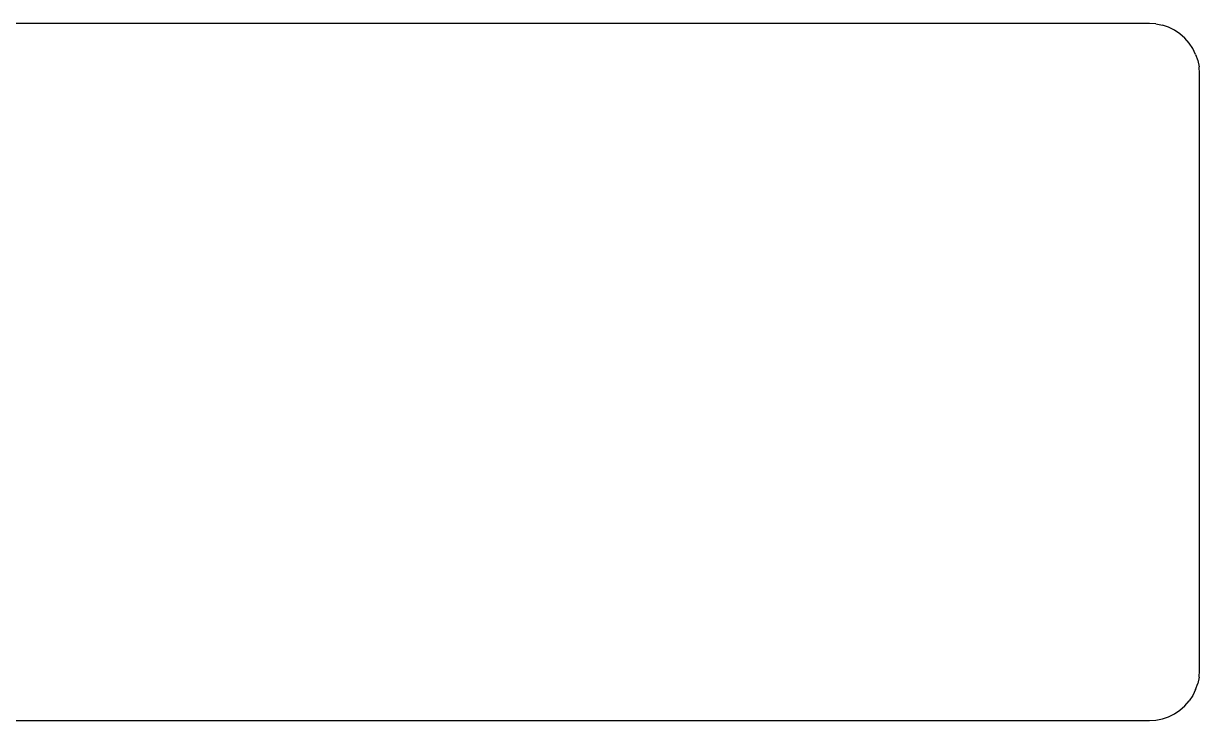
# Model space of a CAD drawing. Header units: millimetres. Extents: x -41292 to 298682, y -22072 to 33155.
# Drawn here: x 26572 to 27415, y 1861 to 2361 of the extents above; entities that cross this region are included whole.
import ezdxf

# ---------------------------------------------------------------- set-up
doc = ezdxf.new("R2010")
doc.units = ezdxf.units.MM

# ---------------------------------------------------------------- blocks, each defined once
blk = doc.blocks.new('AHSISHEUD')
for p, q in [((28006.13, 20008.67), (27071.31, 20008.67)), ((28010.82, 20008.36), (28006.13, 20008.67)), ((28010.82, 20008.36), (28015.43, 20007.45)), ((28019.88, 20005.94), (28015.43, 20007.45)), ((28024.09, 20003.86), (28019.88, 20005.94)), ((28028, 20001.25), (28024.09, 20003.86)), ((28031.53, 19998.16), (28028, 20001.25)), ((28034.63, 19994.63), (28031.53, 19998.16)), ((28037.23, 19990.73), (28034.63, 19994.63)), ((28039.31, 19986.52), (28037.23, 19990.73)), ((28039.31, 19986.52), (28040.82, 19982.07)), ((28040.82, 19982.07), (28041.74, 19977.47)), ((28042.05, 19972.78), (28041.74, 19977.47)), ((28042.05, 19544.56), (28042.05, 19972.78)), ((28041.74, 19539.87), (28042.05, 19544.56)), ((28039.31, 19530.82), (28040.82, 19535.27)), ((28041.74, 19539.87), (28040.82, 19535.27)), ((28037.23, 19526.61), (28034.63, 19522.71)), ((28039.31, 19530.82), (28037.23, 19526.61)), ((28024.09, 19513.48), (28028, 19516.08)), ((28028, 19516.08), (28031.53, 19519.18)), ((28031.53, 19519.18), (28034.63, 19522.71)), ((27071.31, 19508.67), (28006.13, 19508.67)), ((28006.13, 19508.67), (28010.82, 19508.98)), ((28010.82, 19508.98), (28015.43, 19509.89)), ((28015.43, 19509.89), (28019.88, 19511.4)), ((28019.88, 19511.4), (28024.09, 19513.48))]:
    blk.add_line(p, q)

msp = doc.modelspace()

# ---------------------------------------------------------------- block references
msp.add_blockref('AHSISHEUD', (-627.37, -17648.09))

doc.saveas('drawing.dxf')
